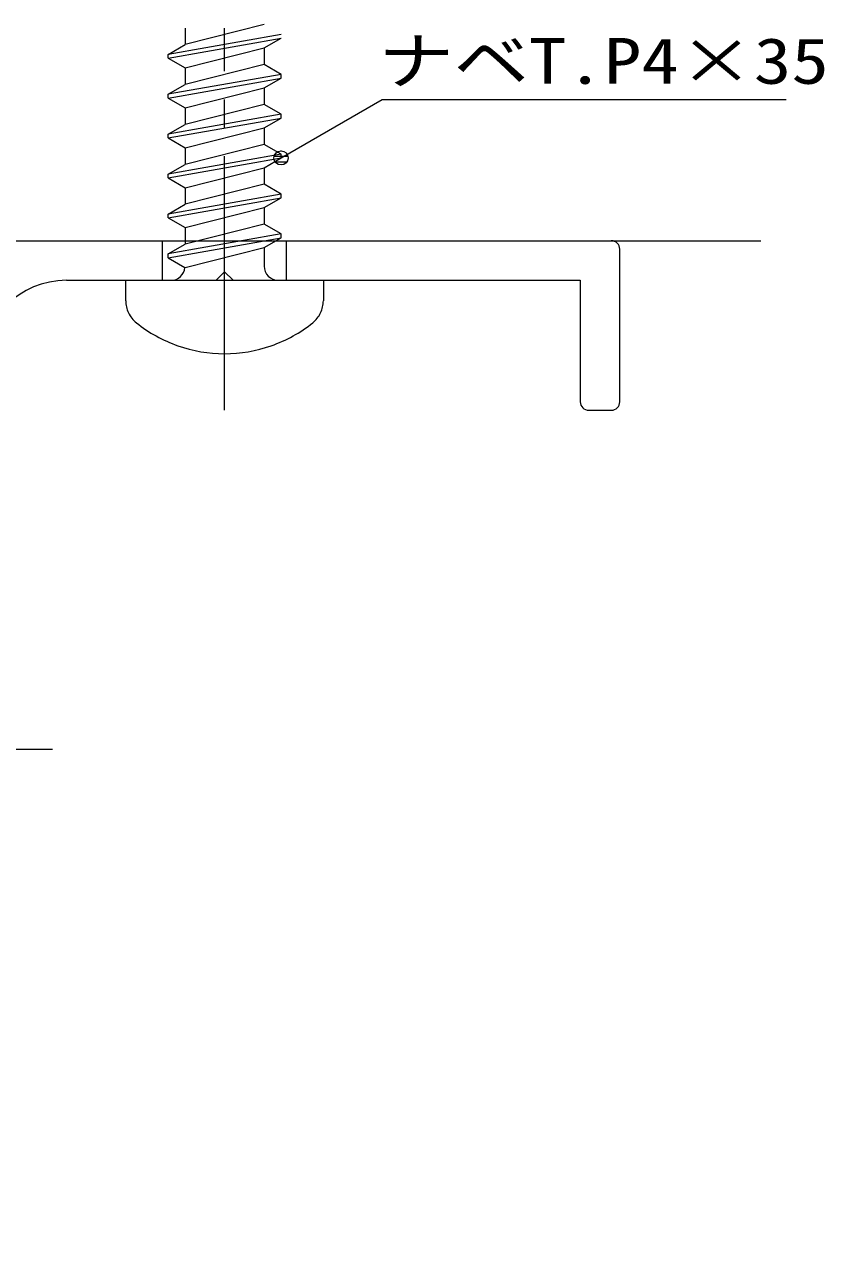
# Model space of a CAD drawing. Units: millimetres on the paper. Extents: x -198 to 198, y -152 to 152.
# Drawn here: x -135.37 to -107.04, y -109.6 to -65.95 of the extents above; entities that cross this region are included whole.
import ezdxf
from ezdxf.enums import TextEntityAlignment as Align

# ---------------------------------------------------------------- set-up
doc = ezdxf.new("R2010")
doc.units = ezdxf.units.MM
doc.linetypes.add('CHAIN2', pattern=[12, 9, -1, 1, -1])
doc.layers.add('0-1_3一般', color=7, linetype='Continuous', lineweight=9)
doc.layers.add('0-2_2寸法-3', color=7, linetype='Continuous', lineweight=9)
doc.styles.add('ＭＳ ゴシック', font='')
doc.styles.get('ＭＳ ゴシック').set_extended_font_data('MS Gothic')

# ---------------------------------------------------------------- blocks, each defined once
blk = doc.blocks.new('グループ-13')
at = {"layer": '0-1_3一般'}
blk.add_line((-60.91, -73.6), (-19.91, -73.6), dxfattribs=at)
blk = doc.blocks.new('グループ-14')
at = {"layer": '0-1_3一般'}
for p, q in [((-55.61, -73.6), (-41.11, -73.6)), ((-41.11, -75), (-41.11, -73.6)), ((-41.11, -73.6), (-36.71, -73.6)), ((-36.71, -73.6), (-25.21, -73.6)), ((-36.71, -75), (-36.71, -73.6)), ((-55.91, -73.9), (-55.91, -75)), ((-24.91, -79.3), (-24.91, -73.9)), ((-55.91, -75), (-53.459, -75)), ((-52.078, -75), (-48.91, -75)), ((-48.91, -91.3), (-48.91, -75)), ((-44.51, -75), (-41.11, -75)), ((-41.11, -75), (-39.21, -75)), ((-38.91, -74.7), (-39.21, -75)), ((-38.91, -74.7), (-38.61, -75)), ((-38.61, -75), (-36.71, -75)), ((-36.71, -75), (-26.31, -75)), ((-26.31, -75), (-26.31, -79.3)), ((-47.51, -109.3), (-47.51, -78)), ((-26.01, -79.6), (-25.21, -79.6)), ((-48.91, -107.2), (-48.91, -96.3)), ((-55.91, -108.2), (-53.459, -108.2)), ((-55.91, -109.3), (-55.91, -108.2)), ((-52.078, -108.2), (-49.91, -108.2)), ((-55.61, -109.6), (-47.81, -109.6))]:
    blk.add_line(p, q, dxfattribs=at)
blk.add_lwpolyline([(-48.91, -96.3), (-48.91, -91.9), (-48.61, -91.6), (-48.91, -91.3)], dxfattribs=at)
for centre, radius, start, end in [((-55.61, -73.9), 0.3, 90, 180), ((-25.21, -73.9), 0.3, 0, 90), ((-52.71, -75.3), 0.7, 25.3769, 146.251), ((-53.459, -74.8), 0.2, 270, 326.251), ((-44.51, -78), 3, 90, 180), ((-26.01, -79.3), 0.3, 180, 270), ((-25.21, -79.3), 0.3, 270, 0), ((-49.91, -107.2), 1, 270, 0), ((-53.459, -108.4), 0.2, 33.749, 90), ((-52.71, -107.9), 0.7, 213.749, 334.6231), ((-55.61, -109.3), 0.3, 180, 270), ((-47.81, -109.3), 0.3, 270, 0)]:
    blk.add_arc(centre, radius, start, end, dxfattribs=at)
blk = doc.blocks.new('グループ-18')
at = {"layer": '0-1_3一般'}
for p, q in [((-37.51, -65.947), (-40.31, -66.654)), ((-40.31, -66.066), (-40.31, -66.654)), ((-40.91, -67.133), (-36.91, -66.427)), ((-37.51, -66.773), (-36.91, -66.427)), ((-37.51, -66.773), (-37.51, -67.36)), ((-40.91, -67.133), (-40.91, -67)), ((-40.31, -67.48), (-40.31, -68.067)), ((-36.91, -67.707), (-40.91, -68.413)), ((-40.91, -68.413), (-40.31, -68.067)), ((-37.51, -68.186), (-36.91, -67.84)), ((-40.91, -68.547), (-40.91, -68.413)), ((-40.31, -68.893), (-37.51, -68.186)), ((-37.51, -68.186), (-37.51, -68.774)), ((-40.91, -68.547), (-40.31, -68.893)), ((-37.51, -68.774), (-40.31, -69.48)), ((-40.31, -68.893), (-40.31, -69.48)), ((-36.91, -69.12), (-37.51, -68.774)), ((-40.91, -69.96), (-36.91, -69.253)), ((-37.51, -69.6), (-36.91, -69.253)), ((-36.91, -69.253), (-36.91, -69.12)), ((-40.91, -69.96), (-40.91, -69.827)), ((-37.51, -69.6), (-37.51, -70.187)), ((-36.91, -70.533), (-40.91, -71.24)), ((-40.31, -70.306), (-40.31, -70.894)), ((-37.51, -71.013), (-36.91, -70.667)), ((-40.91, -71.24), (-40.31, -70.894)), ((-40.31, -71.72), (-37.51, -71.013)), ((-37.51, -71.013), (-37.51, -71.6)), ((-40.91, -71.373), (-40.91, -71.24)), ((-40.91, -71.373), (-40.31, -71.72)), ((-37.51, -71.6), (-40.31, -72.307)), ((-40.31, -71.72), (-40.31, -72.307)), ((-36.91, -71.947), (-37.51, -71.6)), ((-36.91, -72.08), (-36.91, -71.947)), ((-40.91, -72.787), (-36.91, -72.08)), ((-37.51, -72.426), (-36.91, -72.08)), ((-37.51, -72.426), (-37.51, -73.014)), ((-40.91, -72.787), (-40.91, -72.653)), ((-40.31, -73.133), (-40.31, -73.72)), ((-36.91, -73.36), (-40.91, -74.067)), ((-40.91, -74.067), (-40.31, -73.72)), ((-37.51, -73.84), (-36.91, -73.493)), ((-40.91, -74.2), (-40.91, -74.067)), ((-40.91, -74.2), (-40.312, -74.545)), ((-40.31, -74.546), (-37.51, -73.84)), ((-37.51, -73.84), (-37.51, -74.5)), ((-40.312, -74.545), (-40.31, -74.546)), ((-40.81, -75), (-37.01, -75)), ((-37.01, -75), (-35.41, -75)), ((-35.41, -75), (-35.41, -75.722))]:
    blk.add_line(p, q, dxfattribs=at)
at = {"layer": '0-1_3一般', "linetype": 'CHAIN2'}
blk.add_line((-38.91, -79.6), (-38.91, -66.066), dxfattribs=at)
at = {"layer": '0-1_3一般'}
for points in [[(-36.91, -66.293), (-40.91, -67), (-40.31, -66.654)], [(-40.91, -67.133), (-40.31, -67.48), (-37.51, -66.773)], [(-36.91, -67.707), (-37.51, -67.36), (-40.31, -68.067)], [(-40.91, -68.547), (-36.91, -67.84), (-36.91, -67.707)], [(-36.91, -69.12), (-40.91, -69.827), (-40.31, -69.48)], [(-40.91, -69.96), (-40.31, -70.306), (-37.51, -69.6)], [(-36.91, -70.533), (-37.51, -70.187), (-40.31, -70.894)], [(-40.91, -71.373), (-36.91, -70.667), (-36.91, -70.533)], [(-36.91, -71.947), (-40.91, -72.653), (-40.31, -72.307)], [(-40.91, -72.787), (-40.31, -73.133), (-37.51, -72.426)], [(-36.91, -73.36), (-37.51, -73.014), (-40.31, -73.72)], [(-40.91, -74.2), (-36.91, -73.493), (-36.91, -73.36)], [(-42.41, -75.722), (-42.41, -75), (-40.81, -75)]]:
    blk.add_lwpolyline(points, dxfattribs=at)
for centre, radius, start, end in [((-40.81, -74.5), 0.5, 312.4051, 354.8103), ((-37.01, -74.5), 0.5, 180, 225), ((-40.81, -74.5), 0.5, 270, 312.4051), ((-37.01, -74.5), 0.5, 225, 270), ((-41.41, -75.722), 1, 180, 205.6589), ((-36.41, -75.722), 1, 334.3411, 0), ((-41.41, -75.722), 1, 205.6589, 231.3178), ((-36.41, -75.722), 1, 308.6822, 334.3411), ((-38.91, -72.6), 5, 231.3178, 250.6589), ((-38.91, -72.6), 5, 289.3411, 308.6822), ((-38.91, -72.6), 5, 250.6589, 270), ((-38.91, -72.6), 5, 270, 289.3411)]:
    blk.add_arc(centre, radius, start, end, dxfattribs=at)
blk = doc.blocks.new('グループ-19')
at = {"layer": '0-1_3一般', "linetype": 'CHAIN2'}
blk.add_line((-58.41, -91.6), (-45.01, -91.6), dxfattribs=at)
at = {"layer": '0-1_3一般'}
for name in ['グループ-18', 'グループ-13', 'グループ-14']:
    blk.add_blockref(name, (0, 0), dxfattribs=at)

msp = doc.modelspace()

# ---------------------------------------------------------------- linework, layer by layer
at = {"layer": '0-2_2寸法-3'}
for p, q in [((-126.04, -70.617), (-126.53, -70.617)), ((-126.277, -70.417), (-126.294, -70.417)), ((-126.277, -70.417), (-126.294, -70.417)), ((-126.085, -70.817), (-126.485, -70.817))]:
    msp.add_line(p, q, dxfattribs=at)
msp.add_lwpolyline([(-126.285, -70.667), (-122.706, -68.6), (-108.391, -68.6)], dxfattribs=at)
msp.add_circle((-126.285, -70.667), 0.25, dxfattribs=at)
msp.add_circle((-126.285, -70.667), 0.25, dxfattribs=at)

# ---------------------------------------------------------------- block references
at = {"layer": '0-1_3一般'}
msp.add_blockref('グループ-19', (-89.375, 0), dxfattribs=at)

# ---------------------------------------------------------------- texts
at = {"layer": '0-2_2寸法-3', "style": 'ＭＳ ゴシック', "width": 1.2}
msp.add_text('ナベT.P4×35', height=1.627, dxfattribs=at).set_placement((-122.831, -68.53), align=Align.BOTTOM_LEFT)

doc.saveas('drawing.dxf')
